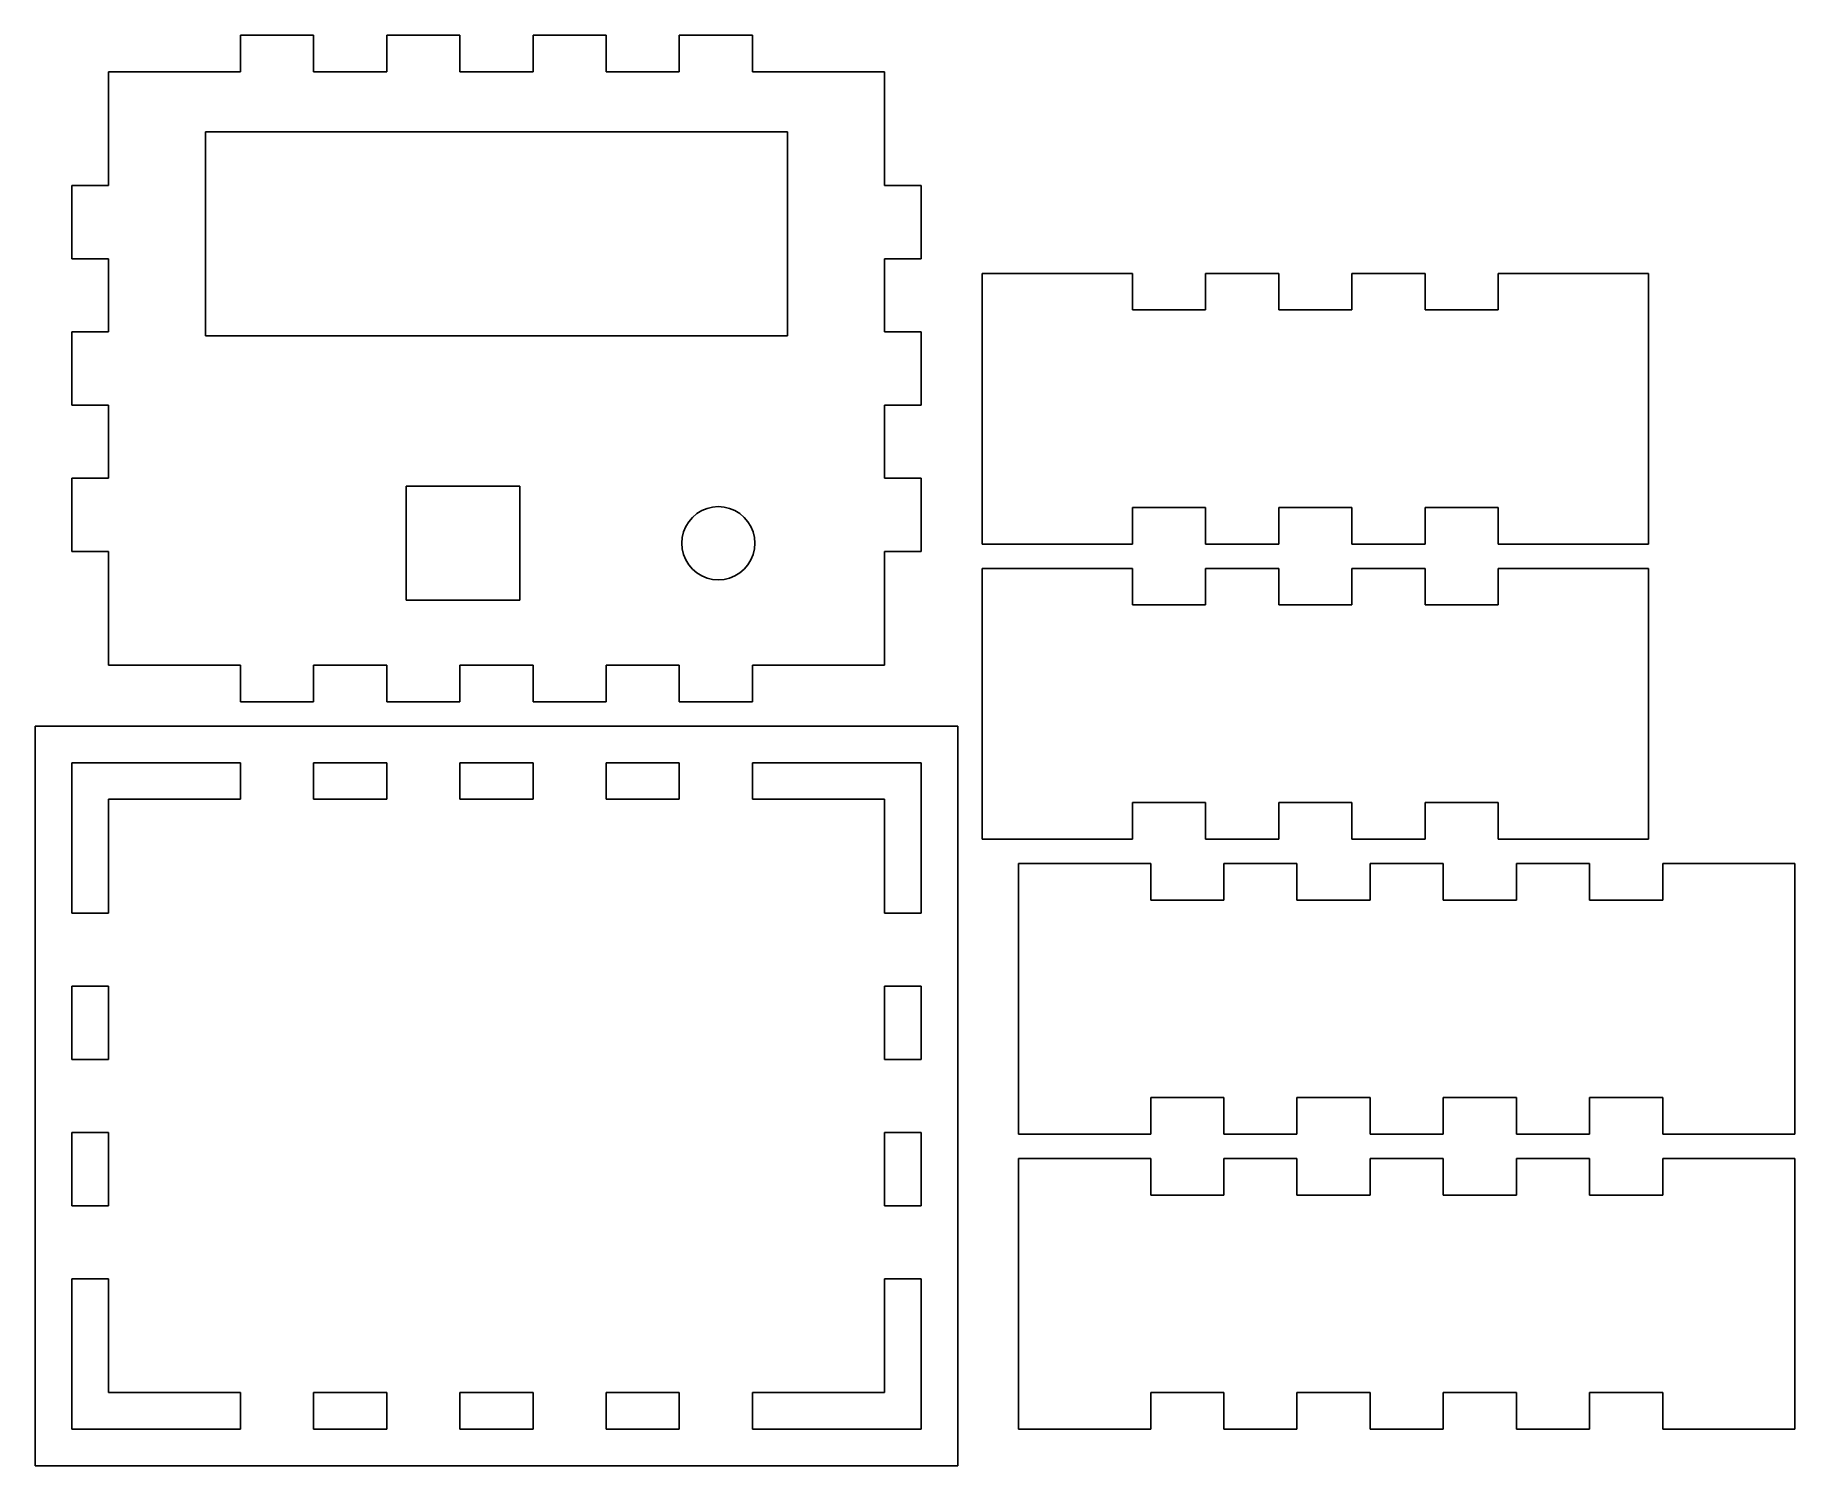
# Model space of a CAD drawing. Header units: metres. Extents: x 0 to 144, y -3 to 114.
import ezdxf

# ---------------------------------------------------------------- set-up
doc = ezdxf.new("R2010")
doc.units = ezdxf.units.M

msp = doc.modelspace()

# ---------------------------------------------------------------- linework, layer by layer
for p, q in [((22.8333, 114.333), (16.8333, 114.333)), ((16.8333, 114.333), (16.8333, 111.333)), ((22.8333, 111.333), (22.8333, 114.333)), ((34.8333, 114.333), (28.8333, 114.333)), ((28.8333, 114.333), (28.8333, 111.333)), ((34.8333, 111.333), (34.8333, 114.333)), ((46.8333, 114.333), (40.8333, 114.333)), ((40.8333, 114.333), (40.8333, 111.333)), ((46.8333, 111.333), (46.8333, 114.333)), ((58.8333, 114.333), (52.8333, 114.333)), ((52.8333, 114.333), (52.8333, 111.333)), ((58.8333, 111.333), (58.8333, 114.333)), ((16.8333, 111.333), (6, 111.333)), ((6, 111.333), (6, 102)), ((28.8333, 111.333), (22.8333, 111.333)), ((40.8333, 111.333), (34.8333, 111.333)), ((52.8333, 111.333), (46.8333, 111.333)), ((69.6667, 111.333), (58.8333, 111.333)), ((69.6667, 102), (69.6667, 111.333)), ((13.9667, 89.6666), (13.9667, 106.4)), ((13.9667, 106.4), (61.7, 106.4)), ((61.7, 106.4), (61.7, 89.6666)), ((6, 102), (3, 102)), ((3, 102), (3, 96)), ((72.6667, 102), (69.6667, 102)), ((72.6667, 96), (72.6667, 102)), ((3, 96), (6, 96)), ((6, 96), (6, 90)), ((69.6667, 90), (69.6667, 96)), ((69.6667, 96), (72.6667, 96)), ((90, 94.8), (77.6667, 94.8)), ((77.6667, 94.8), (77.6667, 72.6)), ((90, 91.8), (90, 94.8)), ((102, 94.8), (96, 94.8)), ((96, 94.8), (96, 91.8)), ((102, 91.8), (102, 94.8)), ((114, 94.8), (108, 94.8)), ((108, 94.8), (108, 91.8)), ((114, 91.8), (114, 94.8)), ((132.333, 94.8), (120, 94.8)), ((120, 94.8), (120, 91.8)), ((132.333, 72.6), (132.333, 94.8)), ((96, 91.8), (90, 91.8)), ((108, 91.8), (102, 91.8)), ((120, 91.8), (114, 91.8)), ((6, 90), (3, 90)), ((3, 90), (3, 84)), ((61.7, 89.6666), (13.9667, 89.6666)), ((72.6667, 90), (69.6667, 90)), ((72.6667, 84), (72.6667, 90)), ((3, 84), (6, 84)), ((6, 84), (6, 78)), ((69.6667, 78), (69.6667, 84)), ((69.6667, 84), (72.6667, 84)), ((6, 78), (3, 78)), ((3, 78), (3, 72)), ((72.6667, 78), (69.6667, 78)), ((72.6667, 72), (72.6667, 78)), ((30.4217, 68), (30.4217, 77.3333)), ((30.4217, 77.3333), (39.755, 77.3333)), ((39.755, 77.3333), (39.755, 68)), ((53.912, 74.788), (54.27, 75.0937)), ((54.27, 75.0937), (54.6714, 75.3397)), ((54.6714, 75.3397), (55.1063, 75.5198)), ((55.1063, 75.5198), (55.564, 75.6297)), ((55.564, 75.6297), (56.0333, 75.6667)), ((56.0333, 75.6667), (56.5026, 75.6297)), ((56.5026, 75.6297), (56.9604, 75.5198)), ((56.9604, 75.5198), (57.3953, 75.3397)), ((57.3953, 75.3397), (57.7967, 75.0937)), ((57.7967, 75.0937), (58.1546, 74.788)), ((90, 75.6), (96, 75.6)), ((90, 72.6), (90, 75.6)), ((96, 75.6), (96, 72.6)), ((102, 72.6), (102, 75.6)), ((102, 75.6), (108, 75.6)), ((108, 75.6), (108, 72.6)), ((114, 72.6), (114, 75.6)), ((114, 75.6), (120, 75.6)), ((120, 75.6), (120, 72.6)), ((53.1802, 73.5937), (53.3603, 74.0286)), ((53.3603, 74.0286), (53.6063, 74.43)), ((53.6063, 74.43), (53.912, 74.788)), ((58.1546, 74.788), (58.4604, 74.43)), ((58.4604, 74.43), (58.7063, 74.0286)), ((58.7063, 74.0286), (58.8865, 73.5937)), ((53.0333, 72.6667), (53.0703, 73.136)), ((53.0703, 72.1973), (53.0333, 72.6667)), ((53.0703, 73.136), (53.1802, 73.5937)), ((53.1802, 71.7396), (53.0703, 72.1973)), ((58.8865, 73.5937), (58.9964, 73.136)), ((58.9964, 72.1973), (58.8865, 71.7396)), ((58.9964, 73.136), (59.0333, 72.6667)), ((59.0333, 72.6667), (58.9964, 72.1973)), ((77.6667, 72.6), (90, 72.6)), ((96, 72.6), (102, 72.6)), ((108, 72.6), (114, 72.6)), ((120, 72.6), (132.333, 72.6)), ((3, 72), (6, 72)), ((6, 72), (6, 62.6667)), ((53.3603, 71.3047), (53.1802, 71.7396)), ((53.6063, 70.9033), (53.3603, 71.3047)), ((53.912, 70.5453), (53.6063, 70.9033)), ((58.4604, 70.9033), (58.1546, 70.5453)), ((58.7063, 71.3047), (58.4604, 70.9033)), ((58.8865, 71.7396), (58.7063, 71.3047)), ((69.6667, 62.6667), (69.6667, 72)), ((69.6667, 72), (72.6667, 72)), ((54.27, 70.2396), (53.912, 70.5453)), ((54.6714, 69.9936), (54.27, 70.2396)), ((55.1063, 69.8135), (54.6714, 69.9936)), ((55.564, 69.7036), (55.1063, 69.8135)), ((56.0333, 69.6667), (55.564, 69.7036)), ((56.5026, 69.7036), (56.0333, 69.6667)), ((56.9604, 69.8135), (56.5026, 69.7036)), ((57.3953, 69.9936), (56.9604, 69.8135)), ((57.7967, 70.2396), (57.3953, 69.9936)), ((58.1546, 70.5453), (57.7967, 70.2396)), ((90, 70.6), (77.6667, 70.6)), ((77.6667, 70.6), (77.6667, 48.4)), ((90, 67.6), (90, 70.6)), ((102, 70.6), (96, 70.6)), ((96, 70.6), (96, 67.6)), ((102, 67.6), (102, 70.6)), ((114, 70.6), (108, 70.6)), ((108, 70.6), (108, 67.6)), ((114, 67.6), (114, 70.6)), ((132.333, 70.6), (120, 70.6)), ((120, 70.6), (120, 67.6)), ((132.333, 48.4), (132.333, 70.6)), ((39.755, 68), (30.4217, 68)), ((96, 67.6), (90, 67.6)), ((108, 67.6), (102, 67.6)), ((120, 67.6), (114, 67.6)), ((6, 62.6667), (16.8333, 62.6667)), ((16.8333, 62.6667), (16.8333, 59.6667)), ((22.8333, 62.6667), (28.8333, 62.6667)), ((22.8333, 59.6667), (22.8333, 62.6667)), ((28.8333, 62.6667), (28.8333, 59.6667)), ((34.8333, 59.6667), (34.8333, 62.6667)), ((34.8333, 62.6667), (40.8333, 62.6667)), ((40.8333, 62.6667), (40.8333, 59.6667)), ((46.8333, 59.6667), (46.8333, 62.6667)), ((46.8333, 62.6667), (52.8333, 62.6667)), ((52.8333, 62.6667), (52.8333, 59.6667)), ((58.8333, 59.6667), (58.8333, 62.6667)), ((58.8333, 62.6667), (69.6667, 62.6667)), ((16.8333, 59.6667), (22.8333, 59.6667)), ((28.8333, 59.6667), (34.8333, 59.6667)), ((40.8333, 59.6667), (46.8333, 59.6667)), ((52.8333, 59.6667), (58.8333, 59.6667)), ((75.6667, 57.6667), (0, 57.6667)), ((0, 57.6667), (0, -3)), ((75.6667, -3), (75.6667, 57.6667)), ((3, 42.3333), (3, 54.6667)), ((3, 54.6667), (16.8333, 54.6667)), ((16.8333, 54.6667), (16.8333, 51.6667)), ((22.8333, 51.6667), (22.8333, 54.6667)), ((22.8333, 54.6667), (28.8333, 54.6667)), ((28.8333, 54.6667), (28.8333, 51.6667)), ((34.8333, 51.6667), (34.8333, 54.6667)), ((34.8333, 54.6667), (40.8333, 54.6667)), ((40.8333, 54.6667), (40.8333, 51.6667)), ((46.8333, 51.6667), (46.8333, 54.6667)), ((46.8333, 54.6667), (52.8333, 54.6667)), ((52.8333, 54.6667), (52.8333, 51.6667)), ((58.8333, 51.6667), (58.8333, 54.6667)), ((58.8333, 54.6667), (72.6667, 54.6667)), ((72.6667, 54.6667), (72.6667, 42.3333)), ((16.8333, 51.6667), (6, 51.6667)), ((6, 51.6667), (6, 42.3333)), ((28.8333, 51.6667), (22.8333, 51.6667)), ((40.8333, 51.6667), (34.8333, 51.6667)), ((52.8333, 51.6667), (46.8333, 51.6667)), ((69.6667, 51.6667), (58.8333, 51.6667)), ((69.6667, 42.3333), (69.6667, 51.6667)), ((90, 51.4), (96, 51.4)), ((90, 48.4), (90, 51.4)), ((96, 51.4), (96, 48.4)), ((102, 48.4), (102, 51.4)), ((102, 51.4), (108, 51.4)), ((108, 51.4), (108, 48.4)), ((114, 48.4), (114, 51.4)), ((114, 51.4), (120, 51.4)), ((120, 51.4), (120, 48.4)), ((77.6667, 48.4), (90, 48.4)), ((96, 48.4), (102, 48.4)), ((108, 48.4), (114, 48.4)), ((120, 48.4), (132.333, 48.4)), ((91.5, 46.4), (80.6667, 46.4)), ((80.6667, 46.4), (80.6667, 24.2)), ((91.5, 43.4), (91.5, 46.4)), ((103.5, 46.4), (97.5, 46.4)), ((97.5, 46.4), (97.5, 43.4)), ((103.5, 43.4), (103.5, 46.4)), ((115.5, 46.4), (109.5, 46.4)), ((109.5, 46.4), (109.5, 43.4)), ((115.5, 43.4), (115.5, 46.4)), ((127.5, 46.4), (121.5, 46.4)), ((121.5, 46.4), (121.5, 43.4)), ((127.5, 43.4), (127.5, 46.4)), ((144.333, 46.4), (133.5, 46.4)), ((133.5, 46.4), (133.5, 43.4)), ((144.333, 24.2), (144.333, 46.4)), ((97.5, 43.4), (91.5, 43.4)), ((109.5, 43.4), (103.5, 43.4)), ((121.5, 43.4), (115.5, 43.4)), ((133.5, 43.4), (127.5, 43.4)), ((6, 42.3333), (3, 42.3333)), ((72.6667, 42.3333), (69.6667, 42.3333)), ((3, 30.3333), (3, 36.3333)), ((3, 36.3333), (6, 36.3333)), ((6, 36.3333), (6, 30.3333)), ((69.6667, 30.3333), (69.6667, 36.3333)), ((69.6667, 36.3333), (72.6667, 36.3333)), ((72.6667, 36.3333), (72.6667, 30.3333)), ((6, 30.3333), (3, 30.3333)), ((72.6667, 30.3333), (69.6667, 30.3333)), ((91.5, 27.2), (97.5, 27.2)), ((91.5, 24.2), (91.5, 27.2)), ((97.5, 27.2), (97.5, 24.2)), ((103.5, 24.2), (103.5, 27.2)), ((103.5, 27.2), (109.5, 27.2)), ((109.5, 27.2), (109.5, 24.2)), ((115.5, 24.2), (115.5, 27.2)), ((115.5, 27.2), (121.5, 27.2)), ((121.5, 27.2), (121.5, 24.2)), ((127.5, 24.2), (127.5, 27.2)), ((127.5, 27.2), (133.5, 27.2)), ((133.5, 27.2), (133.5, 24.2)), ((3, 18.3333), (3, 24.3333)), ((3, 24.3333), (6, 24.3333)), ((6, 24.3333), (6, 18.3333)), ((69.6667, 18.3333), (69.6667, 24.3333)), ((69.6667, 24.3333), (72.6667, 24.3333)), ((72.6667, 24.3333), (72.6667, 18.3333)), ((80.6667, 24.2), (91.5, 24.2)), ((97.5, 24.2), (103.5, 24.2)), ((109.5, 24.2), (115.5, 24.2)), ((121.5, 24.2), (127.5, 24.2)), ((133.5, 24.2), (144.333, 24.2)), ((91.5, 22.2), (80.6667, 22.2)), ((80.6667, 22.2), (80.6667, 0)), ((91.5, 19.2), (91.5, 22.2)), ((103.5, 22.2), (97.5, 22.2)), ((97.5, 22.2), (97.5, 19.2)), ((103.5, 19.2), (103.5, 22.2)), ((115.5, 22.2), (109.5, 22.2)), ((109.5, 22.2), (109.5, 19.2)), ((115.5, 19.2), (115.5, 22.2)), ((127.5, 22.2), (121.5, 22.2)), ((121.5, 22.2), (121.5, 19.2)), ((127.5, 19.2), (127.5, 22.2)), ((144.333, 22.2), (133.5, 22.2)), ((133.5, 22.2), (133.5, 19.2)), ((144.333, 0), (144.333, 22.2)), ((97.5, 19.2), (91.5, 19.2)), ((109.5, 19.2), (103.5, 19.2)), ((121.5, 19.2), (115.5, 19.2)), ((133.5, 19.2), (127.5, 19.2)), ((6, 18.3333), (3, 18.3333)), ((72.6667, 18.3333), (69.6667, 18.3333)), ((3, 0), (3, 12.3333)), ((3, 12.3333), (6, 12.3333)), ((6, 12.3333), (6, 3)), ((69.6667, 3), (69.6667, 12.3333)), ((69.6667, 12.3333), (72.6667, 12.3333)), ((72.6667, 12.3333), (72.6667, 0)), ((6, 3), (16.8333, 3)), ((16.8333, 3), (16.8333, 0)), ((22.8333, 0), (22.8333, 3)), ((22.8333, 3), (28.8333, 3)), ((28.8333, 3), (28.8333, 0)), ((34.8333, 0), (34.8333, 3)), ((34.8333, 3), (40.8333, 3)), ((40.8333, 3), (40.8333, 0)), ((46.8333, 0), (46.8333, 3)), ((46.8333, 3), (52.8333, 3)), ((52.8333, 3), (52.8333, 0)), ((58.8333, 0), (58.8333, 3)), ((58.8333, 3), (69.6667, 3)), ((91.5, 3), (97.5, 3)), ((91.5, 0), (91.5, 3)), ((97.5, 3), (97.5, 0)), ((103.5, 0), (103.5, 3)), ((103.5, 3), (109.5, 3)), ((109.5, 3), (109.5, 0)), ((115.5, 0), (115.5, 3)), ((115.5, 3), (121.5, 3)), ((121.5, 3), (121.5, 0)), ((127.5, 0), (127.5, 3)), ((127.5, 3), (133.5, 3)), ((133.5, 3), (133.5, 0)), ((16.8333, 0), (3, 0)), ((28.8333, 0), (22.8333, 0)), ((40.8333, 0), (34.8333, 0)), ((52.8333, 0), (46.8333, 0)), ((72.6667, 0), (58.8333, 0)), ((80.6667, 0), (91.5, 0)), ((97.5, 0), (103.5, 0)), ((109.5, 0), (115.5, 0)), ((121.5, 0), (127.5, 0)), ((133.5, 0), (144.333, 0)), ((0, -3), (75.6667, -3))]:
    msp.add_line(p, q)

doc.saveas('drawing.dxf')
